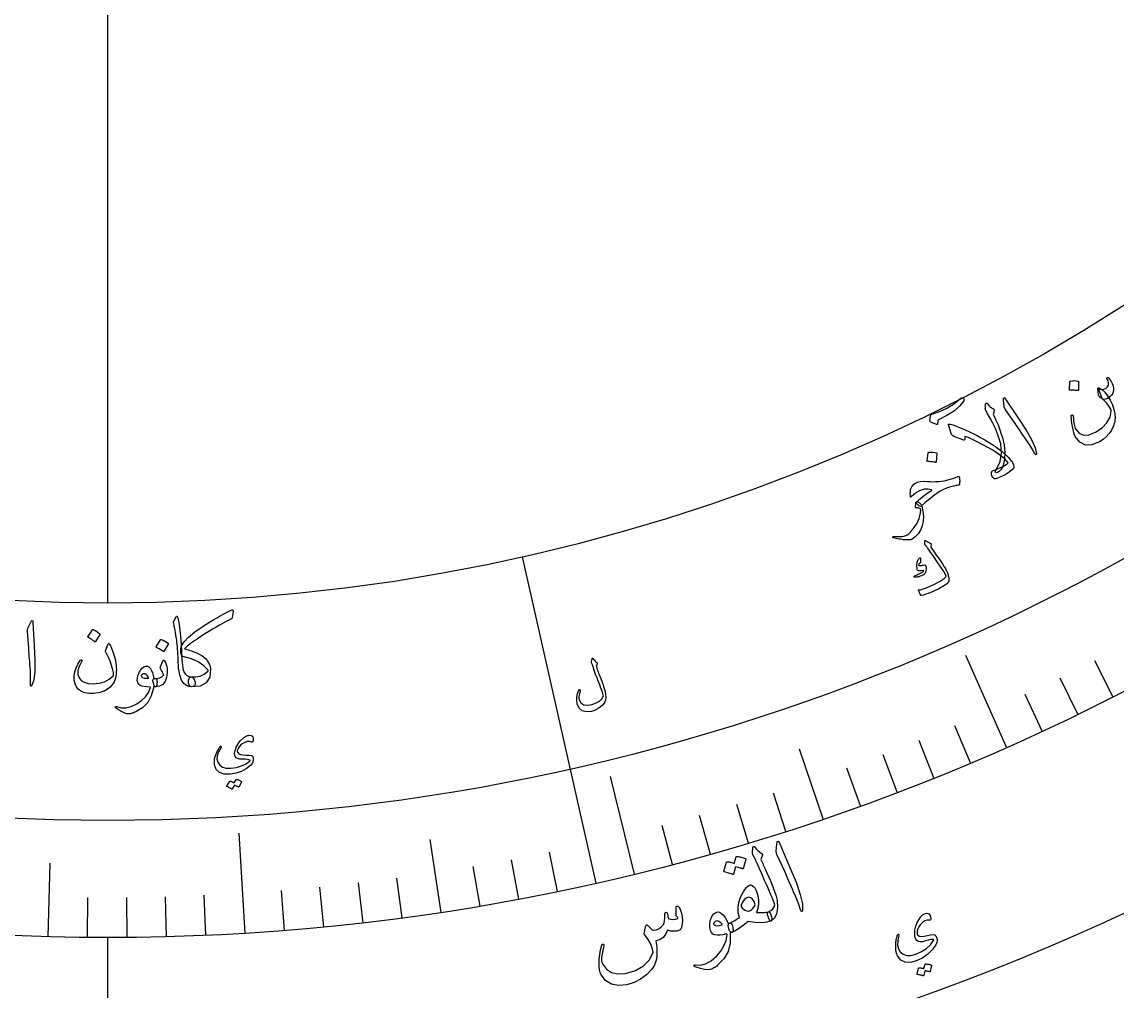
# Model space of a CAD drawing. Header units: millimetres. Extents: x -92 to 93, y -93 to 102.
# Drawn here: x -2.85 to 33.48, y -75.31 to -43.16 of the extents above; entities that cross this region are included whole.
import ezdxf

# ---------------------------------------------------------------- set-up
doc = ezdxf.new("R2010")
doc.units = ezdxf.units.MM
for name, color, linetype in [('CUT_OUTER', 1, 'Continuous'), ('ENGRAVE', 7, 'Continuous'), ('ENGRAVE_FINE', 8, 'Continuous'), ('TEXT', 5, 'Continuous')]:
    doc.layers.add(name, color=color, linetype=linetype)

msp = doc.modelspace()

# ---------------------------------------------------------------- linework, layer by layer
at = {"layer": 'CUT_OUTER'}
msp.add_arc((0.0002, -0.0002), 92.4998, 173.917974, 358.242301, dxfattribs=at)
at = {"layer": 'ENGRAVE'}
for points in [[(0, -62.4375), (0, 62.4375)], [(16.1957, -71.7319), (13.7511, -60.9044)], [(29.8116, -67.2238), (28.4616, -64.1797)], [(23.7362, -69.6014), (22.948, -67.2901)], [(17.4681, -71.4327), (16.6771, -68.198)], [(4.5571, -73.3962), (4.3508, -70.0726)], [(11.0577, -72.7014), (10.6905, -70.2871)], [(-1.9807, -73.5108), (-1.9149, -71.0697)], [(0, -83.7125), (0, -73.5375)]]:
    msp.add_lwpolyline(points, dxfattribs=at)
for radius in [90.65, 90.65, 88.2219, 83.7125, 83.7125, 80.1513, 73.5375, 73.5375, 69.6525, 62.4375, 62.4375]:
    msp.add_circle((0, 0), radius, dxfattribs=at)
at = {"layer": 'ENGRAVE_FINE'}
for points in [[(33.3439, -65.5435), (32.7399, -64.3563)], [(32.1767, -66.1243), (31.5939, -64.9266)], [(30.9992, -66.6844), (30.4377, -65.4766)], [(28.6143, -67.7421), (28.096, -66.515)], [(27.4077, -68.2391), (26.9113, -67.0031)], [(26.1923, -68.7148), (25.7178, -67.4702)], [(24.9683, -69.169), (24.516, -67.9161)], [(22.4964, -70.012), (22.0889, -68.7438)], [(21.2493, -70.4005), (20.8644, -69.1253)], [(19.9953, -70.7669), (19.6331, -69.4851)], [(18.7347, -71.111), (18.3954, -69.8229)], [(14.9181, -72.0084), (14.6479, -70.7041)], [(12.3487, -72.4933), (12.125, -71.1802)], [(13.6356, -72.2623), (13.3886, -70.9534)], [(9.7631, -72.8865), (9.5863, -71.5663)], [(7.1648, -73.1876), (7.035, -71.862)], [(8.4653, -73.0486), (8.312, -71.7255)], [(-0.6727, -73.5344), (-0.6605, -72.2025)], [(0.6355, -73.5348), (0.624, -72.2028)], [(1.9435, -73.5118), (1.9083, -72.1803)], [(3.2508, -73.4656), (3.192, -72.1349)], [(5.8619, -73.3035), (5.7558, -71.9757)]]:
    msp.add_lwpolyline(points, dxfattribs=at)
at = {"layer": 'TEXT'}
for points in [[(31.9187, -55.0885), (31.9201, -55.0831), (31.9236, -55.0784), (31.9292, -55.0742), (31.9369, -55.0707), (32.0012, -55.0619), (32.0652, -55.0595), (32.129, -55.0636), (32.1926, -55.0741), (32.2, -55.077), (32.2049, -55.0814), (32.2076, -55.0871), (32.2079, -55.0941), (32.2021, -55.3732), (32.2002, -55.3808), (32.1949, -55.3855), (32.186, -55.3873), (32.1737, -55.3861), (32.163, -55.385), (32.1464, -55.3838), (32.1238, -55.3824), (32.0953, -55.3808), (32.0606, -55.3792), (32.0192, -55.3778), (31.9713, -55.3766), (31.9168, -55.3755), (31.9091, -55.3745), (31.904, -55.372), (31.9017, -55.3679), (31.902, -55.3623)], [(33.1593, -54.9591), (33.1735, -54.9532), (33.1868, -54.9535), (33.1992, -54.9597), (33.2107, -54.972), (33.2727, -55.0622), (33.3191, -55.1499), (33.3499, -55.2352), (33.3649, -55.318), (33.3626, -55.3967), (33.341, -55.4696), (33.3002, -55.5365), (33.2403, -55.5975), (33.1939, -55.6332), (33.146, -55.6601), (33.0966, -55.6784), (33.0457, -55.6879), (33.0244, -55.6851), (33.0052, -55.6719), (32.9881, -55.6483), (32.973, -55.6145), (32.8918, -55.3858), (32.8858, -55.3684), (32.8832, -55.3544), (32.884, -55.3439), (32.8882, -55.3369), (32.8953, -55.3331), (32.9047, -55.3326), (32.9164, -55.3351), (32.9305, -55.3409), (32.9644, -55.3517), (33.0008, -55.3537), (33.0397, -55.3469), (33.0811, -55.3313), (33.1202, -55.3084), (33.1521, -55.2797), (33.1769, -55.2451), (33.1946, -55.2048), (33.203, -55.1586), (33.199, -55.1108), (33.1825, -55.0612), (33.1537, -55.01), (33.1462, -54.9937), (33.1446, -54.9798), (33.149, -54.9683), (33.1593, -54.9591)], [(33.2566, -55.7045), (33.3275, -55.8602), (33.3775, -56.0118), (33.4066, -56.1595), (33.4146, -56.3033), (33.4112, -56.3537), (33.4041, -56.4047), (33.3934, -56.4562), (33.379, -56.5082), (33.3608, -56.5609), (33.3386, -56.6143), (33.3124, -56.6685), (33.2822, -56.7234), (33.2099, -56.829), (33.122, -56.9249), (33.0186, -57.011), (32.8997, -57.0872), (32.6484, -57.1907), (32.4305, -57.1966), (32.2465, -57.1054), (32.0966, -56.9175), (32.0698, -56.8595), (32.0448, -56.7839), (32.0216, -56.6906), (32.0001, -56.5798), (31.9918, -56.5299), (31.9846, -56.4819), (31.9783, -56.4358), (31.9731, -56.3916), (31.9689, -56.3491), (31.9655, -56.3082), (31.9629, -56.2687), (31.9612, -56.2308), (31.9619, -56.221), (31.9652, -56.2124), (31.9709, -56.2051), (31.9792, -56.199), (31.9861, -56.1962), (31.9934, -56.1954), (32.0009, -56.1968), (32.0087, -56.2002), (32.0153, -56.2046), (32.0206, -56.2115), (32.0246, -56.2209), (32.0273, -56.2329), (32.0347, -56.3117), (32.0425, -56.3833), (32.0506, -56.4477), (32.0591, -56.5049), (32.0684, -56.5549), (32.0791, -56.5976), (32.091, -56.6331), (32.1042, -56.6612), (32.2197, -56.8044), (32.3679, -56.8709), (32.5488, -56.8603), (32.7622, -56.7722), (32.9843, -56.6247), (33.1463, -56.4589), (33.2482, -56.2755), (33.29, -56.0748), (33.2902, -56.0663), (33.2891, -56.0563), (33.2866, -56.0447), (33.2828, -56.0317), (33.2218, -55.914), (33.1391, -55.8037), (33.0348, -55.7007), (32.9091, -55.605), (32.8947, -55.5948), (32.8836, -55.5818), (32.8758, -55.566), (32.8713, -55.5472), (32.8497, -55.327), (32.8489, -55.3101), (32.8525, -55.2998), (32.8605, -55.296), (32.8727, -55.2987), (32.9774, -55.3567), (33.0763, -55.4437), (33.1694, -55.5596), (33.2566, -55.7045)], [(28.3032, -55.6455), (28.3243, -55.6319), (28.3447, -55.627), (28.3644, -55.6308), (28.3835, -55.6432), (28.3983, -55.661), (28.4051, -55.6806), (28.404, -55.7021), (28.3948, -55.7254), (28.2691, -55.8953), (28.084, -56.0606), (27.8393, -56.2208), (27.5351, -56.375), (27.5351, -56.4063), (27.5338, -56.4348), (27.5311, -56.4605), (27.5271, -56.4834), (27.5219, -56.4999), (27.5148, -56.5104), (27.5055, -56.5149), (27.4942, -56.5134), (27.2999, -56.4405), (27.2793, -56.4209), (27.272, -56.3774), (27.278, -56.3101), (27.2971, -56.219), (27.3059, -56.2017), (27.3202, -56.1869), (27.34, -56.1747), (27.3651, -56.165), (27.6205, -56.0746), (27.8622, -55.9577), (28.0899, -55.8146), (28.3032, -55.6455)], [(29.6887, -57.9036), (29.6635, -57.9629), (29.6292, -58.0141), (29.5858, -58.0571), (29.5334, -58.0919), (29.5004, -58.1065), (29.4749, -58.1128), (29.4568, -58.1111), (29.446, -58.1012), (29.4422, -58.0833), (29.4466, -58.0605), (29.459, -58.0326), (29.4795, -57.9998), (29.6047, -57.7449), (29.653, -57.463), (29.6247, -57.1547), (29.5202, -56.82), (29.4443, -56.6425), (29.3614, -56.4691), (29.2714, -56.2998), (29.1745, -56.1346), (29.1464, -56.0868), (29.1266, -56.0474), (29.115, -56.0165), (29.1118, -55.9942), (29.1129, -55.9618), (29.1137, -55.9331), (29.1142, -55.9081), (29.1145, -55.8868), (29.1147, -55.869), (29.115, -55.8547), (29.1154, -55.8439), (29.1159, -55.8366), (29.1189, -55.826), (29.1232, -55.8178), (29.1288, -55.812), (29.1357, -55.8086), (29.1459, -55.8075), (29.1545, -55.8085), (29.1617, -55.8116), (29.1675, -55.8168), (29.2261, -55.8795), (29.2774, -55.9281), (29.3213, -55.9624), (29.3577, -55.9824), (29.3846, -55.9961), (29.4013, -56.0144), (29.4078, -56.037), (29.4041, -56.0642), (29.3701, -56.1846), (29.4128, -56.2631), (29.4541, -56.3461), (29.4941, -56.4336), (29.5326, -56.5256), (29.5701, -56.6221), (29.6067, -56.7233), (29.6423, -56.8292), (29.677, -56.9397), (29.7377, -57.198), (29.76, -57.4448), (29.7437, -57.68), (29.6887, -57.9036)], [(29.7137, -55.7126), (29.7122, -55.6477), (29.7233, -55.6187), (29.7471, -55.6255), (29.7836, -55.6682), (30.2085, -56.3113), (30.4688, -56.7063), (30.6554, -57.0333), (30.7678, -57.2926), (30.8055, -57.4843), (30.8035, -57.5028), (30.7992, -57.5144), (30.7926, -57.5193), (30.7837, -57.5173), (30.7745, -57.5118), (30.7654, -57.5032), (30.7564, -57.4913), (30.7475, -57.4763), (30.6834, -57.3567), (30.61, -57.2327), (30.5272, -57.1045), (30.435, -56.9719), (30.4116, -56.9369), (30.3475, -56.8428), (30.2426, -56.6897), (30.0971, -56.4775), (29.7707, -56.0088), (29.7552, -55.9829), (29.7435, -55.9576), (29.7356, -55.933), (29.7315, -55.909)], [(29.3487, -58.0556), (29.4496, -58.0151), (29.5401, -57.9765), (29.62, -57.9397), (29.6894, -57.905), (29.7486, -57.8723), (29.7979, -57.8417), (29.8372, -57.8134), (29.8665, -57.7874), (29.7539, -57.6556), (29.5839, -57.5154), (29.3569, -57.3664), (29.0735, -57.208), (28.9656, -57.1516), (28.8658, -57.1004), (28.7741, -57.0545), (28.6904, -57.0139), (28.6148, -56.9788), (28.5473, -56.9494), (28.4881, -56.9258), (28.4369, -56.9079), (28.4319, -57.0014), (28.4186, -57.019), (28.4022, -57.0285), (28.3827, -57.0299), (28.36, -57.0232), (28.0666, -56.9098), (28.0368, -56.8937), (28.0124, -56.8728), (27.9933, -56.847), (27.9795, -56.8165), (27.8975, -56.5531), (27.8926, -56.5341), (27.8918, -56.5192), (27.8952, -56.5083), (27.9027, -56.5016), (27.9524, -56.4995), (28.0453, -56.5245), (28.1817, -56.5763), (28.3618, -56.6547), (28.4623, -56.7001), (28.5602, -56.7457), (28.6555, -56.7914), (28.7483, -56.8372), (28.8386, -56.8832), (28.9262, -56.9293), (29.0113, -56.9755), (29.0938, -57.0219), (29.4141, -57.2198), (29.6747, -57.4113), (29.875, -57.5971), (30.0143, -57.7779), (30.0485, -57.8485), (30.0621, -57.9093), (30.0548, -57.96), (30.0267, -58.0008), (29.9062, -58.0961), (29.7716, -58.1797), (29.6229, -58.2516), (29.4604, -58.3116), (29.4451, -58.3165), (29.4317, -58.3181), (29.4204, -58.3166), (29.4109, -58.312), (29.3636, -58.2633), (29.333, -58.2118), (29.3191, -58.1576), (29.322, -58.1007), (29.3263, -58.082), (29.3322, -58.0683), (29.3396, -58.0595), (29.3487, -58.0556)], [(27.2207, -57.451), (27.2225, -57.4458), (27.2264, -57.4414), (27.2323, -57.4377), (27.2403, -57.4348), (27.305, -57.4314), (27.3689, -57.4344), (27.4321, -57.4437), (27.4945, -57.4594), (27.5016, -57.463), (27.5062, -57.4677), (27.5084, -57.4736), (27.5081, -57.4807), (27.4794, -57.7582), (27.477, -57.7657), (27.4713, -57.7699), (27.4623, -57.7709), (27.4501, -57.7687), (27.4395, -57.7668), (27.4231, -57.7642), (27.4007, -57.7609), (27.3725, -57.757), (27.3381, -57.7525), (27.297, -57.7476), (27.2494, -57.7424), (27.1953, -57.7368), (27.1877, -57.7352), (27.1829, -57.7322), (27.1809, -57.728), (27.1817, -57.7224)], [(28.2473, -58.2549), (28.2526, -58.2852), (28.2566, -58.3156), (28.2595, -58.3462), (28.2611, -58.377), (28.2612, -58.4078), (28.2595, -58.4387), (28.256, -58.4695), (28.2508, -58.5003), (28.2478, -58.5102), (28.2417, -58.5177), (28.2328, -58.5227), (28.2209, -58.5252), (28.1945, -58.529), (28.1648, -58.5339), (28.1317, -58.54), (28.0953, -58.5473), (28.0557, -58.5561), (28.013, -58.5668), (27.9674, -58.5793), (27.9187, -58.5936), (27.8249, -58.626), (27.7247, -58.6717), (27.6179, -58.7307), (27.5045, -58.803), (27.384, -58.8883), (27.2562, -58.9866), (27.121, -59.0979), (26.9781, -59.222), (26.9636, -59.2301), (26.9423, -59.2271), (26.9142, -59.2129), (26.8794, -59.1877), (26.8477, -59.1606), (26.8247, -59.1394), (26.8104, -59.1242), (26.8049, -59.1149), (26.8052, -59.107), (26.8069, -59.1002), (26.8099, -59.0945), (26.8143, -59.0899), (26.8902, -59.0274), (26.9624, -58.9687), (27.0309, -58.9139), (27.0958, -58.8631), (27.1572, -58.8166), (27.2154, -58.7747), (27.2702, -58.7375), (27.3218, -58.705), (27.3317, -58.6974), (27.3342, -58.6906), (27.3292, -58.6847), (27.3169, -58.6796), (27.2666, -58.6705), (27.2187, -58.6644), (27.1733, -58.6612), (27.1303, -58.6609), (27.0896, -58.6636), (27.051, -58.6694), (27.0146, -58.6784), (26.9802, -58.6904), (26.9105, -58.7243), (26.832, -58.7729), (26.7447, -58.8362), (26.6484, -58.914), (26.6453, -58.918), (26.6419, -58.9204), (26.6382, -58.9212), (26.6342, -58.9204), (26.6305, -58.9185), (26.6277, -58.9156), (26.6258, -58.912), (26.6249, -58.9075), (26.6218, -58.8143), (26.6244, -58.7357), (26.6327, -58.6718), (26.6467, -58.6224), (26.6692, -58.5816), (26.7019, -58.5404), (26.7446, -58.499), (26.7975, -58.4571), (26.8648, -58.4221), (26.951, -58.4012), (27.0561, -58.3942), (27.1804, -58.401), (27.2725, -58.4084), (27.3678, -58.4112), (27.4662, -58.4093), (27.5678, -58.4028), (27.7501, -58.3787), (27.9168, -58.3437), (28.0676, -58.298), (28.2026, -58.2417), (28.2202, -58.2354), (28.2335, -58.2354), (28.2425, -58.2419), (28.2473, -58.2549)], [(26.8065, -59.1107), (26.8112, -59.0954), (26.8211, -59.086), (26.8363, -59.0823), (26.8567, -59.0844), (26.8825, -59.0914), (26.907, -59.102), (26.9301, -59.1162), (26.9519, -59.1341), (26.9708, -59.1536), (26.9866, -59.1759), (26.9993, -59.2009), (27.0089, -59.2286), (27.0432, -59.3982), (27.0551, -59.563), (27.0444, -59.7229), (27.011, -59.8778), (26.9562, -60.0204), (26.8812, -60.1431), (26.786, -60.2457), (26.6708, -60.3283), (26.6372, -60.3399), (26.5868, -60.3457), (26.5193, -60.3456), (26.435, -60.3397), (26.3894, -60.335), (26.3434, -60.3293), (26.2969, -60.3224), (26.2499, -60.3145), (26.2027, -60.3058), (26.1554, -60.2966), (26.1079, -60.2871), (26.0602, -60.2772), (26.0506, -60.2739), (26.0441, -60.268), (26.0408, -60.2594), (26.0407, -60.2481), (26.0436, -60.2373), (26.0493, -60.2299), (26.0578, -60.226), (26.0691, -60.2256), (26.1335, -60.2299), (26.1937, -60.2322), (26.2499, -60.2323), (26.3019, -60.2303), (26.3501, -60.2261), (26.3949, -60.2195), (26.4364, -60.2105), (26.4743, -60.1992), (26.5188, -60.1751), (26.5692, -60.136), (26.6255, -60.0817), (26.6877, -60.0124), (26.7199, -59.9737), (26.75, -59.9353), (26.778, -59.8971), (26.8039, -59.8593), (26.8277, -59.8215), (26.8492, -59.7836), (26.8685, -59.7456), (26.8855, -59.7076), (26.9157, -59.6274), (26.9396, -59.5405), (26.9574, -59.4469), (26.9689, -59.3466), (26.9608, -59.3196), (26.9324, -59.2987), (26.8839, -59.2839), (26.8153, -59.2752), (26.8062, -59.2738), (26.8, -59.2701), (26.7967, -59.2643), (26.7964, -59.2563)], [(27.138, -60.3683), (27.1577, -60.384), (27.1774, -60.3984), (27.1971, -60.4115), (27.2168, -60.4233), (27.2366, -60.4338), (27.2566, -60.4429), (27.2768, -60.4506), (27.2973, -60.4569), (27.3062, -60.4616), (27.3119, -60.4692), (27.3143, -60.4797), (27.3136, -60.4931), (27.3056, -60.5654), (27.3051, -60.5731), (27.3052, -60.5794), (27.3057, -60.5843), (27.3067, -60.5878), (27.4072, -60.7283), (27.4972, -60.8556), (27.5765, -60.9699), (27.6452, -61.071), (27.703, -61.1589), (27.7497, -61.2337), (27.7853, -61.2953), (27.8099, -61.3437), (27.8521, -61.437), (27.8639, -61.4673), (27.8742, -61.4983), (27.8832, -61.5302), (27.8908, -61.5628), (27.8969, -61.5962), (27.9013, -61.6305), (27.9042, -61.6657), (27.9054, -61.7017), (27.8681, -61.7729), (27.7548, -61.8606), (27.5652, -61.9647), (27.2991, -62.0842), (27.2144, -62.118), (27.1351, -62.1469), (27.0611, -62.1712), (26.9926, -62.1907), (26.9856, -62.1908), (26.9798, -62.1889), (26.9752, -62.1851), (26.9717, -62.1793), (26.9572, -62.1507), (26.9442, -62.1246), (26.9328, -62.101), (26.9228, -62.0799), (26.9142, -62.0609), (26.907, -62.044), (26.901, -62.0291), (26.8963, -62.0162), (26.8941, -62.0088), (26.8949, -62.0037), (26.8988, -62.0011), (26.9056, -62.0008), (26.9564, -61.9948), (27.0186, -61.9796), (27.0921, -61.955), (27.177, -61.9211), (27.4267, -61.8108), (27.6164, -61.7121), (27.7464, -61.6255), (27.8168, -61.5515), (27.7905, -61.4937), (27.7311, -61.3937), (27.6388, -61.2516), (27.5137, -61.0673), (27.387, -60.8834), (27.2908, -60.7445), (27.2248, -60.6506), (27.1889, -60.6019), (27.1787, -60.5887), (27.1691, -60.5764), (27.1601, -60.565), (27.1518, -60.5544), (27.1443, -60.5448), (27.1375, -60.5362), (27.1315, -60.5288), (27.1262, -60.5224), (27.1159, -60.508), (27.1086, -60.4931), (27.1045, -60.4776), (27.1035, -60.4616), (27.1066, -60.3733), (27.1073, -60.3671), (27.109, -60.3624), (27.1117, -60.3594), (27.1154, -60.3579), (27.1209, -60.3584), (27.1266, -60.3603), (27.1323, -60.3636), (27.138, -60.3683)], [(26.9373, -60.9334), (26.9411, -60.9323), (26.9448, -60.9324), (26.9484, -60.9336), (26.952, -60.9361), (26.9541, -60.9387), (26.9557, -60.9418), (26.957, -60.9454), (26.958, -60.9494), (26.963, -61.0682), (26.9627, -61.0806), (26.9611, -61.0908), (26.9582, -61.0986), (26.954, -61.1042), (26.9332, -61.1214), (26.9169, -61.1393), (26.9051, -61.1578), (26.8978, -61.1768), (26.8983, -61.1849), (26.9051, -61.1907), (26.9183, -61.1944), (26.9378, -61.1957), (26.9501, -61.1948), (26.9625, -61.1934), (26.9753, -61.1917), (26.9883, -61.1895), (27.0016, -61.1869), (27.0154, -61.1838), (27.0298, -61.1802), (27.0446, -61.176), (27.1016, -61.1749), (27.1354, -61.2095), (27.1458, -61.2799), (27.1328, -61.3859), (27.1232, -61.42), (27.1116, -61.4484), (27.098, -61.4711), (27.0824, -61.4881), (27.0632, -61.5018), (27.0347, -61.5165), (26.9969, -61.5321), (26.9499, -61.5486), (26.9256, -61.5565), (26.9023, -61.5631), (26.8798, -61.5685), (26.8582, -61.5727), (26.8377, -61.576), (26.8183, -61.5787), (26.8001, -61.5809), (26.7831, -61.5826), (26.7717, -61.5815), (26.7626, -61.5784), (26.7558, -61.5736), (26.7513, -61.5668), (26.7492, -61.5588), (26.7505, -61.5518), (26.755, -61.546), (26.7629, -61.5413), (26.7887, -61.528), (26.8181, -61.5133), (26.8512, -61.4972), (26.888, -61.4799), (26.9566, -61.4474), (27.009, -61.4194), (27.0452, -61.3959), (27.0653, -61.377), (27.0674, -61.3733), (27.0677, -61.3696), (27.0663, -61.3658), (27.0632, -61.3619), (27.0603, -61.3599), (27.0561, -61.3588), (27.0506, -61.3585), (27.0437, -61.3591), (26.9827, -61.3699), (26.9567, -61.3734), (26.9332, -61.3734), (26.9122, -61.3701), (26.8937, -61.3634), (26.8763, -61.3537), (26.8631, -61.3414), (26.8543, -61.3268), (26.8498, -61.3097), (26.837, -61.1864), (26.8474, -61.0826), (26.8808, -60.9983), (26.9373, -60.9334)], [(2.5381, -63.9523), (2.7722, -64.0193), (2.9669, -64.0962), (3.1222, -64.1835), (3.2378, -64.2815), (3.3093, -64.37), (3.3618, -64.4587), (3.3952, -64.5475), (3.4095, -64.6366), (3.3816, -64.9018), (3.2649, -65.0871), (3.0594, -65.1922), (2.7655, -65.2161), (2.7443, -65.2115), (2.7252, -65.199), (2.7081, -65.1785), (2.6931, -65.1501), (2.679, -65.1094), (2.6716, -65.0703), (2.6711, -65.0329), (2.6773, -64.9971), (2.6932, -64.9463), (2.7108, -64.9111), (2.7303, -64.8915), (2.7515, -64.8874), (2.9141, -64.8899), (3.0629, -64.8586), (3.1977, -64.7935), (3.3183, -64.6946), (3.3256, -64.6866), (3.3293, -64.6792), (3.3295, -64.6723), (3.3263, -64.666), (3.1865, -64.5162), (3.0009, -64.3902), (2.7694, -64.2877), (2.4921, -64.2081), (2.4629, -64.1934), (2.4413, -64.1623), (2.4272, -64.1148), (2.4207, -64.051), (2.4205, -63.9943), (2.4244, -63.9434), (2.4324, -63.8983), (2.4445, -63.8588), (2.5264, -63.7227), (2.6733, -63.569), (2.8844, -63.397), (3.1591, -63.2063), (3.2816, -63.128), (3.4022, -63.0529), (3.5211, -62.981), (3.6381, -62.9122), (3.7534, -62.8467), (3.867, -62.7844), (3.9788, -62.7253), (4.0889, -62.6695), (4.1244, -62.6585), (4.148, -62.6625), (4.1595, -62.6813), (4.1591, -62.7151), (4.1264, -62.9151), (4.1212, -62.9356), (4.112, -62.9529), (4.0988, -62.9669), (4.0815, -62.9776), (3.9963, -63.0174), (3.9045, -63.063), (3.806, -63.1147), (3.7008, -63.1722), (3.589, -63.2358), (3.4709, -63.3057), (3.3462, -63.3817), (3.2151, -63.4639), (2.9697, -63.6221), (2.7747, -63.7559), (2.6307, -63.8659), (2.5381, -63.9523)], [(-2.5675, -63.0889), (-2.536, -63.0321), (-2.5117, -63.0127), (-2.4946, -63.0307), (-2.4847, -63.0859), (-2.4438, -63.8557), (-2.4191, -64.3281), (-2.4237, -64.7045), (-2.458, -64.985), (-2.5225, -65.1695), (-2.5336, -65.1844), (-2.5432, -65.1922), (-2.5513, -65.1931), (-2.558, -65.1869), (-2.5632, -65.1775), (-2.5667, -65.1654), (-2.5684, -65.1507), (-2.5685, -65.1332), (-2.5632, -64.9976), (-2.5638, -64.8536), (-2.5703, -64.701), (-2.5827, -64.54), (-2.5852, -64.498), (-2.5929, -64.3844), (-2.6059, -64.1993), (-2.624, -63.9426), (-2.6683, -63.3732), (-2.6686, -63.343), (-2.6659, -63.3153), (-2.6602, -63.29), (-2.6516, -63.2673)], [(2.7547, -64.8873), (2.8048, -64.9044), (2.8445, -64.9414), (2.8736, -64.9986), (2.8922, -65.0758), (2.8941, -65.1405), (2.8742, -65.1855), (2.8323, -65.2107), (2.7686, -65.216), (2.6972, -65.2056), (2.632, -65.184), (2.5732, -65.1511), (2.5207, -65.1069), (2.4424, -64.9937), (2.3846, -64.8228), (2.3474, -64.5943), (2.3306, -64.3082), (2.3284, -64.2214), (2.3252, -64.1364), (2.3208, -64.0532), (2.3153, -63.9718), (2.3088, -63.8924), (2.3011, -63.8151), (2.2924, -63.7401), (2.2827, -63.6673), (2.2689, -63.5749), (2.256, -63.4911), (2.244, -63.4159), (2.2329, -63.3493), (2.2227, -63.2916), (2.2134, -63.2434), (2.205, -63.2045), (2.1976, -63.1749), (2.185, -63.1256), (2.1784, -63.0863), (2.178, -63.0569), (2.1836, -63.0375), (2.267, -62.8903), (2.2792, -62.875), (2.29, -62.8707), (2.2992, -62.8774), (2.3069, -62.8952), (2.3515, -63.0834), (2.3883, -63.335), (2.4174, -63.65), (2.4385, -64.0283), (2.4463, -64.1682), (2.4553, -64.2938), (2.4655, -64.405), (2.4769, -64.5019), (2.4896, -64.5842), (2.5035, -64.6517), (2.5186, -64.7046), (2.5349, -64.7426), (2.5728, -64.7978), (2.6221, -64.8403), (2.6827, -64.8701), (2.7547, -64.8873)], [(-0.5107, -63.327), (-0.5068, -63.3231), (-0.5014, -63.3208), (-0.4945, -63.3201), (-0.4861, -63.3209), (-0.4266, -63.3461), (-0.3705, -63.3766), (-0.3179, -63.4125), (-0.2688, -63.4538), (-0.264, -63.4601), (-0.2619, -63.4664), (-0.2625, -63.4727), (-0.2658, -63.4789), (-0.4119, -63.7162), (-0.4173, -63.7219), (-0.4243, -63.7232), (-0.4328, -63.7202), (-0.4428, -63.7129), (-0.4514, -63.7066), (-0.465, -63.6971), (-0.4836, -63.6844), (-0.5072, -63.6686), (-0.5362, -63.6495), (-0.5709, -63.6273), (-0.6113, -63.6019), (-0.6574, -63.5732), (-0.6635, -63.5684), (-0.6666, -63.5637), (-0.6665, -63.559), (-0.6634, -63.5543)], [(0.0575, -63.799), (0.0834, -63.8519), (0.1087, -63.907), (0.1332, -63.9646), (0.157, -64.0244), (0.1796, -64.087), (0.2008, -64.1528), (0.2205, -64.2216), (0.2386, -64.2936), (0.2543, -64.3653), (0.2665, -64.4365), (0.2752, -64.507), (0.2803, -64.577), (0.282, -64.6466), (0.2802, -64.716), (0.2748, -64.7853), (0.2658, -64.8543), (0.2508, -64.9269), (0.2302, -64.9939), (0.204, -65.0555), (0.1722, -65.1116), (0.0637, -65.2392), (-0.0797, -65.3365), (-0.2578, -65.4032), (-0.4706, -65.4391), (-0.6244, -65.4415), (-0.759, -65.4199), (-0.8741, -65.3744), (-0.9697, -65.3051), (-1.0409, -65.2167), (-1.0891, -65.1137), (-1.1145, -64.9961), (-1.1172, -64.8641), (-1.0969, -64.7246), (-1.0569, -64.5909), (-0.9972, -64.463), (-0.9179, -64.3408), (-0.9055, -64.3269), (-0.8935, -64.3192), (-0.882, -64.3178), (-0.8709, -64.3226), (-0.8607, -64.3326), (-0.858, -64.3463), (-0.8627, -64.3639), (-0.8749, -64.3852), (-0.9544, -64.5394), (-0.9949, -64.6788), (-0.996, -64.8036), (-0.9576, -64.9136), (-0.8854, -65.0024), (-0.7825, -65.0664), (-0.6486, -65.1054), (-0.4841, -65.1194), (-0.285, -65.1012), (-0.1077, -65.0498), (0.0477, -64.9655), (0.181, -64.8484), (0.1837, -64.8442), (0.1857, -64.8382), (0.1868, -64.8301), (0.1872, -64.8201), (0.1824, -64.7416), (0.1655, -64.6502), (0.1365, -64.5459), (0.0955, -64.4287), (0.0724, -64.3697), (0.0501, -64.3148), (0.0287, -64.264), (0.0081, -64.2173), (-0.012, -64.1749), (-0.0316, -64.137), (-0.0508, -64.1036), (-0.0696, -64.0747), (-0.0785, -64.0596), (-0.0835, -64.0457), (-0.0847, -64.033), (-0.0819, -64.0214), (0.0111, -63.7896), (0.0198, -63.7761), (0.0304, -63.7732), (0.043, -63.7808), (0.0575, -63.799)], [(1.7481, -63.656), (1.7519, -63.652), (1.7572, -63.6495), (1.7641, -63.6485), (1.7726, -63.649), (1.8333, -63.672), (1.8907, -63.7005), (1.9448, -63.7345), (1.9957, -63.7741), (2.0007, -63.7802), (2.003, -63.7864), (2.0027, -63.7927), (1.9996, -63.799), (1.8612, -64.0414), (1.8559, -64.0473), (1.849, -64.0489), (1.8404, -64.0462), (1.8301, -64.0392), (1.8212, -64.0332), (1.8071, -64.0242), (1.788, -64.0122), (1.7637, -63.9972), (1.7339, -63.9792), (1.6983, -63.9582), (1.6567, -63.9342), (1.6094, -63.9072), (1.6031, -63.9027), (1.5998, -63.8981), (1.5997, -63.8934), (1.6027, -63.8886)], [(16.0629, -64.2907), (16.0648, -64.2837), (16.0682, -64.2781), (16.073, -64.2741), (16.0792, -64.2716), (16.086, -64.2711), (16.0923, -64.2732), (16.0982, -64.2777), (16.1037, -64.2848), (16.1339, -64.3267), (16.1638, -64.3618), (16.1933, -64.3903), (16.2226, -64.4122), (16.2317, -64.4204), (16.2364, -64.4313), (16.2368, -64.445), (16.2328, -64.4613), (16.2297, -64.4695), (16.2268, -64.4774), (16.224, -64.4849), (16.2215, -64.4922), (16.2191, -64.499), (16.2168, -64.5052), (16.2146, -64.5108), (16.2126, -64.5159), (16.2093, -64.5251), (16.2079, -64.5354), (16.2084, -64.5469), (16.2108, -64.5595), (16.2219, -64.5939), (16.2346, -64.6313), (16.2489, -64.6716), (16.2647, -64.715), (16.282, -64.7613), (16.3005, -64.8107), (16.3204, -64.8631), (16.3415, -64.9186), (16.3635, -64.9737), (16.3837, -65.0256), (16.4022, -65.0743), (16.419, -65.1198), (16.4342, -65.1622), (16.448, -65.2016), (16.4603, -65.238), (16.4712, -65.2714), (16.4993, -65.3714), (16.5151, -65.4688), (16.5186, -65.5636), (16.5098, -65.6559), (16.493, -65.713), (16.4591, -65.7704), (16.4081, -65.8279), (16.34, -65.8856), (16.2636, -65.9382), (16.19, -65.9802), (16.1191, -66.0114), (16.0509, -66.0319), (15.8724, -66.05), (15.7331, -66.0149), (15.6334, -65.9267), (15.573, -65.7856), (15.556, -65.6739), (15.5592, -65.5598), (15.5827, -65.4432), (15.6263, -65.3242), (15.63, -65.317), (15.6346, -65.3121), (15.64, -65.3093), (15.6461, -65.3088), (15.653, -65.3097), (15.6586, -65.3117), (15.6628, -65.3148), (15.6657, -65.3191), (15.6686, -65.3258), (15.67, -65.3326), (15.6698, -65.3395), (15.668, -65.3465), (15.6433, -65.4484), (15.6296, -65.5334), (15.6272, -65.6014), (15.6361, -65.6526), (15.6959, -65.7531), (15.7875, -65.8113), (15.9109, -65.8271), (16.0659, -65.8003), (16.1997, -65.7518), (16.3078, -65.6886), (16.3904, -65.6109), (16.4473, -65.5187), (16.4368, -65.4837), (16.4237, -65.443), (16.408, -65.3967), (16.3896, -65.3447), (16.3685, -65.287), (16.3444, -65.2234), (16.3174, -65.1539), (16.2875, -65.0785), (16.2576, -65.0006), (16.2285, -64.9238), (16.2002, -64.8481), (16.1728, -64.7735), (16.1464, -64.7001), (16.121, -64.6277), (16.0967, -64.5564), (16.0735, -64.4861), (16.0483, -64.4192), (16.0467, -64.4113), (16.046, -64.4037), (16.0462, -64.3963), (16.0472, -64.3894)], [(1.5105, -65.2572), (1.442, -65.5167), (1.3216, -65.7353), (1.1488, -65.9127), (0.9237, -66.0484), (0.8921, -66.0622), (0.8608, -66.0747), (0.8299, -66.0858), (0.7994, -66.0954), (0.7695, -66.1035), (0.7403, -66.1098), (0.7119, -66.1144), (0.6843, -66.1171), (0.6154, -66.1082), (0.5238, -66.0739), (0.4097, -66.0142), (0.2734, -65.929), (0.2588, -65.9167), (0.2502, -65.9048), (0.2475, -65.8932), (0.2509, -65.8821), (0.2584, -65.8734), (0.2684, -65.8694), (0.2808, -65.8702), (0.2956, -65.8756), (0.4369, -65.9197), (0.5952, -65.9182), (0.7702, -65.8712), (0.9614, -65.7784), (1.1165, -65.6712), (1.2439, -65.5457), (1.3434, -65.4021), (1.4152, -65.2406), (1.4145, -65.2349), (1.4126, -65.2304), (1.4096, -65.2272), (1.4054, -65.2251), (1.2964, -65.2211), (1.2035, -65.2103), (1.1268, -65.1929), (1.0662, -65.1689), (1.019, -65.1308), (0.989, -65.0776), (0.9761, -65.0093), (0.9804, -64.9258), (0.982, -64.9147), (0.984, -64.9034), (0.9863, -64.8919), (0.9891, -64.8802), (0.9923, -64.8681), (0.9958, -64.8555), (0.9997, -64.8422), (1.004, -64.8283), (1.0395, -64.7383), (1.083, -64.6633), (1.1344, -64.6035), (1.1939, -64.5587), (1.255, -64.5337), (1.3115, -64.533), (1.3634, -64.5566), (1.4108, -64.6045), (1.4528, -64.6717), (1.4854, -64.7501), (1.5085, -64.8397), (1.522, -64.9404), (1.5282, -64.9402), (1.5342, -64.9398), (1.54, -64.9391), (1.5456, -64.9383), (1.5512, -64.9375), (1.557, -64.9369), (1.563, -64.9364), (1.5692, -64.9362), (1.5905, -64.9402), (1.6074, -64.9533), (1.6197, -64.9755), (1.6276, -65.0068), (1.6314, -65.0414), (1.6317, -65.0765), (1.6285, -65.112), (1.6217, -65.148), (1.6124, -65.1798), (1.6017, -65.2026), (1.5896, -65.2164), (1.576, -65.2212), (1.516, -65.2226), (1.5157, -65.2283), (1.5147, -65.236), (1.513, -65.2456), (1.5105, -65.2572)], [(1.7446, -64.5556), (1.8267, -64.359), (1.839, -64.3373), (1.8524, -64.3293), (1.867, -64.3349), (1.8828, -64.3543), (1.9126, -64.4126), (1.9363, -64.4737), (1.9539, -64.5376), (1.9653, -64.6041), (1.9703, -64.6738), (1.9688, -64.747), (1.9607, -64.8238), (1.9461, -64.904), (1.8979, -65.0399), (1.8196, -65.1381), (1.7112, -65.1986), (1.5729, -65.2213), (1.5566, -65.2117), (1.5395, -65.1821), (1.5216, -65.1326), (1.5028, -65.0631), (1.497, -65.0258), (1.4973, -64.9951), (1.5036, -64.9708), (1.516, -64.9531), (1.5261, -64.9462), (1.5378, -64.9416), (1.5511, -64.9394), (1.5661, -64.9394), (1.6531, -64.9345), (1.7284, -64.9149), (1.7918, -64.8807), (1.8433, -64.8318), (1.8455, -64.828), (1.8462, -64.8231), (1.8452, -64.8171), (1.8427, -64.8099), (1.829, -64.766), (1.8095, -64.7215), (1.7842, -64.6764), (1.7529, -64.6306), (1.7427, -64.6132), (1.7379, -64.595), (1.7385, -64.5757), (1.7446, -64.5556)], [(1.3514, -64.9097), (1.3172, -64.8531), (1.2803, -64.8133), (1.2405, -64.7903), (1.198, -64.7843), (1.1728, -64.7914), (1.1505, -64.8024), (1.1309, -64.8172), (1.1141, -64.8359), (1.1088, -64.8458), (1.1082, -64.8564), (1.1123, -64.8677), (1.1212, -64.8797), (1.1541, -64.9075), (1.2014, -64.926), (1.2632, -64.9352), (1.3393, -64.9351), (1.3472, -64.9333), (1.3518, -64.9285), (1.3532, -64.9207), (1.3514, -64.9097)], [(4.766, -67.0503), (4.6972, -67.0325), (4.6221, -67.0368), (4.5407, -67.0632), (4.4529, -67.1116), (4.398, -67.1557), (4.3531, -67.2071), (4.3183, -67.2656), (4.2936, -67.3312), (4.2916, -67.3442), (4.2922, -67.3575), (4.2954, -67.3712), (4.3013, -67.3852), (4.3373, -67.4276), (4.3951, -67.4576), (4.4747, -67.4751), (4.576, -67.4801), (4.676, -67.4839), (4.7495, -67.498), (4.7964, -67.5225), (4.8168, -67.5576), (4.8242, -67.6335), (4.8139, -67.7023), (4.786, -67.7639), (4.7404, -67.8184), (4.5912, -67.9351), (4.4293, -68.0242), (4.2551, -68.0857), (4.0685, -68.1194), (3.8625, -68.1173), (3.7057, -68.0648), (3.5983, -67.9624), (3.5402, -67.8101), (3.5329, -67.7253), (3.5404, -67.6323), (3.5626, -67.5313), (3.5995, -67.4221), (3.6127, -67.3916), (3.6264, -67.3621), (3.6405, -67.3336), (3.655, -67.3062), (3.6701, -67.2796), (3.6858, -67.2538), (3.7023, -67.2287), (3.7194, -67.2043), (3.7288, -67.1941), (3.7374, -67.1897), (3.7453, -67.1911), (3.7525, -67.1983), (3.7568, -67.2075), (3.7582, -67.2168), (3.7568, -67.2263), (3.7525, -67.236), (3.6744, -67.3789), (3.6302, -67.5062), (3.6202, -67.6182), (3.6446, -67.7146), (3.7118, -67.814), (3.8065, -67.8815), (3.9285, -67.9169), (4.0778, -67.9201), (4.2672, -67.8934), (4.436, -67.8437), (4.5842, -67.7712), (4.7115, -67.676), (4.7189, -67.6681), (4.7215, -67.6606), (4.719, -67.6535), (4.7115, -67.6467), (4.6824, -67.6351), (4.6328, -67.627), (4.5627, -67.6223), (4.472, -67.6211), (4.3795, -67.6159), (4.3081, -67.5993), (4.2579, -67.5713), (4.2287, -67.5321), (4.2134, -67.4848), (4.2069, -67.4346), (4.2091, -67.3814), (4.22, -67.3254), (4.2596, -67.2142), (4.3176, -67.1105), (4.3939, -67.0141), (4.4884, -66.925), (4.5136, -66.9037), (4.5383, -66.885), (4.5623, -66.869), (4.5857, -66.8556), (4.6083, -66.8447), (4.6301, -66.8363), (4.651, -66.8303), (4.6711, -66.8266), (4.7505, -66.8285), (4.8014, -66.8598), (4.8237, -66.9206), (4.8175, -67.011), (4.8096, -67.0358), (4.7984, -67.0506), (4.7838, -67.0554), (4.766, -67.0503)], [(4.2593, -68.2919), (4.2618, -68.2892), (4.2654, -68.2874), (4.2701, -68.2866), (4.276, -68.2867), (4.2973, -68.2931), (4.318, -68.3003), (4.3381, -68.3083), (4.3576, -68.3171), (4.3766, -68.3269), (4.3953, -68.3377), (4.4136, -68.3496), (4.4317, -68.3626), (4.4353, -68.3667), (4.437, -68.3712), (4.4369, -68.376), (4.435, -68.3812), (4.3434, -68.5462), (4.3407, -68.5484), (4.3366, -68.5487), (4.3311, -68.5469), (4.324, -68.5432), (4.3191, -68.5397), (4.3112, -68.5349), (4.3003, -68.5288), (4.2864, -68.5215), (4.2694, -68.5128), (4.249, -68.5026), (4.2254, -68.491), (4.1985, -68.4778), (4.1253, -68.6057), (4.1218, -68.6097), (4.1171, -68.6109), (4.1111, -68.6093), (4.1039, -68.6049), (4.0977, -68.601), (4.0879, -68.5954), (4.0745, -68.5878), (4.0576, -68.5783), (4.0368, -68.567), (4.0119, -68.5538), (3.983, -68.5388), (3.9499, -68.5218), (3.9464, -68.5189), (3.9448, -68.5159), (3.945, -68.5127), (3.947, -68.5095), (4.042, -68.3512), (4.0445, -68.3484), (4.0481, -68.3466), (4.0529, -68.3458), (4.0587, -68.346), (4.0768, -68.3506), (4.0944, -68.3562), (4.1115, -68.3627), (4.1282, -68.3701), (4.1443, -68.3783), (4.16, -68.3873), (4.1752, -68.3969), (4.1899, -68.4071)], [(22.1979, -70.439), (22.2097, -70.3664), (22.2282, -70.3364), (22.2533, -70.3489), (22.2851, -70.404), (22.6246, -71.209), (22.8324, -71.7032), (22.9721, -72.1064), (23.0433, -72.4186), (23.0454, -72.6401), (23.0393, -72.6602), (23.0321, -72.6722), (23.0238, -72.6763), (23.0143, -72.6723), (23.0052, -72.6642), (22.9968, -72.6527), (22.9892, -72.6376), (22.9824, -72.6191), (22.936, -72.4724), (22.88, -72.3191), (22.8144, -72.159), (22.7394, -71.9921), (22.7206, -71.9482), (22.6687, -71.8301), (22.5837, -71.6377), (22.4657, -71.371), (22.1996, -70.7809), (22.1877, -70.7488), (22.18, -70.7182), (22.1763, -70.6891), (22.1768, -70.6615)], [(20.8499, -70.8608), (20.8528, -70.8553), (20.8579, -70.8511), (20.8651, -70.848), (20.8745, -70.8462), (20.911, -70.8491), (20.9468, -70.8535), (20.982, -70.8596), (21.0165, -70.8672), (21.0506, -70.8765), (21.0846, -70.8877), (21.1185, -70.9007), (21.1523, -70.9156), (21.1596, -70.9211), (21.1642, -70.9279), (21.1659, -70.9359), (21.1648, -70.9453), (21.0813, -71.2516), (21.0779, -71.2563), (21.0714, -71.2582), (21.0619, -71.2574), (21.0492, -71.2537), (21.04, -71.2496), (21.0255, -71.2445), (21.0058, -71.2384), (20.9807, -71.2313), (20.9501, -71.2231), (20.9137, -71.2136), (20.8714, -71.2027), (20.8234, -71.1905), (20.7547, -71.4288), (20.7506, -71.4367), (20.7435, -71.4404), (20.7333, -71.4398), (20.7201, -71.4351), (20.7087, -71.431), (20.6909, -71.4251), (20.6666, -71.4174), (20.6358, -71.4078), (20.5983, -71.3964), (20.5534, -71.3835), (20.5014, -71.3689), (20.4421, -71.3527), (20.4353, -71.3491), (20.4316, -71.3446), (20.4307, -71.3393), (20.4328, -71.3332), (20.5251, -71.0369), (20.528, -71.0314), (20.5331, -71.0272), (20.5404, -71.0242), (20.5498, -71.0224), (20.5804, -71.0235), (20.6106, -71.0264), (20.6405, -71.0311), (20.6699, -71.0374), (20.6989, -71.0453), (20.7274, -71.0544), (20.7554, -71.0649), (20.7828, -71.0766)], [(21.3859, -70.7269), (21.3915, -70.6647), (21.3956, -70.6154), (21.3982, -70.5791), (21.3993, -70.5559), (21.401, -70.5407), (21.4056, -70.5289), (21.413, -70.5204), (21.4232, -70.5152), (21.436, -70.5136), (21.4481, -70.5169), (21.4594, -70.5251), (21.4699, -70.5381), (21.5197, -70.6025), (21.5727, -70.6581), (21.6289, -70.7047), (21.6884, -70.7424), (21.7057, -70.755), (21.7148, -70.7724), (21.716, -70.7945), (21.709, -70.8215), (21.6679, -70.9492), (21.6873, -70.9948), (21.7065, -71.0395), (21.7254, -71.0834), (21.744, -71.1264), (21.7624, -71.1686), (21.7805, -71.21), (21.7984, -71.2504), (21.816, -71.2901), (21.9791, -71.657), (22.099, -71.9461), (22.1754, -72.1576), (22.2079, -72.2915), (22.2169, -72.5499), (22.1867, -72.752), (22.1175, -72.8976), (22.0093, -72.9867), (22.0059, -72.9877), (22.0024, -72.9887), (21.999, -72.9898), (21.9956, -72.9908), (21.9695, -72.9778), (21.9432, -72.938), (21.9168, -72.8713), (21.8903, -72.7777), (21.8832, -72.7423), (21.8853, -72.7144), (21.8965, -72.6938), (21.917, -72.6807), (21.9985, -72.6373), (22.0611, -72.5842), (22.1048, -72.5215), (22.1297, -72.4492), (22.1052, -72.3789), (22.0753, -72.2997), (22.0401, -72.2113), (21.9996, -72.1139), (21.9541, -72.0078), (21.9041, -71.8934), (21.8496, -71.7706), (21.7904, -71.6394), (21.7335, -71.5101), (21.6819, -71.3941), (21.6358, -71.2912), (21.5951, -71.2015), (21.5602, -71.1248), (21.5316, -71.0612), (21.5092, -71.0105), (21.493, -70.9727), (21.401, -70.7891), (21.3942, -70.7703), (21.3894, -70.7536), (21.3866, -70.7392), (21.3859, -70.7269)], [(21.3005, -71.794), (21.3054, -71.7927), (21.3099, -71.7917), (21.3141, -71.791), (21.3179, -71.7907), (21.3215, -71.7907), (21.3253, -71.7908), (21.329, -71.7912), (21.3329, -71.7918), (21.379, -71.8117), (21.4211, -71.8443), (21.4592, -71.8897), (21.4933, -71.9478), (21.5443, -72.0713), (21.5759, -72.1964), (21.5881, -72.3232), (21.5808, -72.4516), (21.5766, -72.4825), (21.5715, -72.5136), (21.5655, -72.545), (21.5587, -72.5767), (21.551, -72.6086), (21.5425, -72.6408), (21.533, -72.6732), (21.5227, -72.7059), (21.5801, -72.7082), (21.6352, -72.7091), (21.688, -72.7085), (21.7386, -72.7065), (21.7868, -72.7028), (21.8326, -72.6973), (21.876, -72.6899), (21.917, -72.6807), (21.934, -72.6814), (21.9508, -72.6937), (21.9673, -72.7177), (21.9837, -72.7533), (22.0173, -72.8459), (22.0327, -72.9156), (22.0301, -72.9625), (22.0093, -72.9867), (21.862, -73.03), (21.6852, -73.0466), (21.4792, -73.0362), (21.2443, -72.9985), (21.1844, -73.051), (21.1163, -73.1059), (21.04, -73.163), (20.9554, -73.2224), (20.8699, -73.2791), (20.8004, -73.3219), (20.747, -73.3509), (20.7096, -73.366), (20.6889, -73.3668), (20.6681, -73.3574), (20.6473, -73.3379), (20.6264, -73.3083), (20.6167, -73.2908), (20.6085, -73.2728), (20.6018, -73.2544), (20.5966, -73.2355), (20.5925, -73.2164), (20.5891, -73.1971), (20.5863, -73.1776), (20.5841, -73.1579), (20.5846, -73.1204), (20.5913, -73.0913), (20.604, -73.0707), (20.6228, -73.0585), (20.6694, -73.0357), (20.7145, -73.0127), (20.7582, -72.9893), (20.8003, -72.9657), (20.8414, -72.9416), (20.8819, -72.917), (20.9217, -72.8918), (20.9609, -72.8661), (20.9324, -72.7914), (20.9143, -72.7105), (20.9063, -72.6234), (20.9085, -72.5302), (20.9183, -72.4527), (20.9336, -72.376), (20.9543, -72.3), (20.9805, -72.2247), (21.0124, -72.15), (21.0506, -72.0758), (21.095, -72.002), (21.1457, -71.9286), (21.1869, -71.8776), (21.2264, -71.8382), (21.2643, -71.8103), (21.3005, -71.794)], [(21.255, -72.2), (21.1767, -72.2278), (21.1099, -72.2804), (21.0544, -72.3579), (21.0101, -72.4602), (21.0063, -72.4908), (21.0185, -72.5243), (21.0468, -72.5604), (21.0911, -72.5993), (21.1444, -72.6324), (21.1962, -72.6519), (21.2464, -72.6581), (21.295, -72.6508), (21.3437, -72.6275), (21.391, -72.5865), (21.4367, -72.5279), (21.4808, -72.4516), (21.4421, -72.339), (21.3916, -72.2596), (21.3292, -72.2132), (21.255, -72.2)], [(18.8505, -72.5346), (18.8525, -72.518), (18.8574, -72.5053), (18.8651, -72.4964), (18.8756, -72.4913), (18.8903, -72.4893), (18.9038, -72.4913), (18.916, -72.4973), (18.9271, -72.5073), (18.9577, -72.5452), (18.9854, -72.5948), (19.0104, -72.6562), (19.0325, -72.7293), (19.0566, -72.8519), (19.0641, -72.9724), (19.0549, -73.0909), (19.029, -73.2073), (19.0173, -73.2367), (19.0025, -73.2609), (18.9845, -73.28), (18.9633, -73.294), (18.8805, -73.3211), (18.7861, -73.3295), (18.68, -73.3193), (18.5624, -73.2903), (18.5053, -73.4318), (18.4219, -73.5372), (18.3123, -73.6064), (18.1766, -73.6393), (18.1901, -73.7132), (18.2009, -73.7847), (18.2091, -73.8538), (18.2147, -73.9207), (18.2177, -73.9857), (18.2182, -74.0492), (18.2163, -74.1112), (18.2119, -74.1719), (18.1945, -74.2835), (18.1601, -74.3911), (18.1089, -74.4945), (18.0407, -74.5937), (17.8687, -74.7765), (17.6745, -74.9221), (17.4585, -75.0301), (17.221, -75.1005), (16.9412, -75.1261), (16.7055, -75.0795), (16.514, -74.9612), (16.367, -74.7715), (16.3367, -74.6982), (16.3148, -74.6085), (16.3013, -74.5024), (16.296, -74.38), (16.3006, -74.2435), (16.3174, -74.0989), (16.3464, -73.9462), (16.3875, -73.7853), (16.3913, -73.7749), (16.397, -73.7668), (16.4046, -73.761), (16.414, -73.7575), (16.424, -73.7562), (16.433, -73.7569), (16.4411, -73.7597), (16.4483, -73.7644), (16.4542, -73.7725), (16.4576, -73.7815), (16.4584, -73.7915), (16.4568, -73.8026), (16.4067, -74.0158), (16.3817, -74.1875), (16.3821, -74.3176), (16.408, -74.4062), (16.5402, -74.5849), (16.7117, -74.6979), (16.9224, -74.7449), (17.172, -74.7256), (17.5043, -74.6261), (17.7694, -74.4744), (17.9669, -74.2713), (18.0965, -74.0173), (18.0621, -73.8791), (18.0036, -73.7385), (17.9213, -73.5955), (17.8152, -73.4499), (17.8029, -73.4356), (17.7948, -73.422), (17.791, -73.4092), (17.7915, -73.3972), (17.8007, -73.3542), (17.8096, -73.3138), (17.8182, -73.276), (17.8265, -73.2408), (17.8346, -73.2085), (17.8426, -73.1797), (17.8505, -73.1544), (17.8584, -73.1325), (17.8635, -73.1228), (17.8702, -73.1177), (17.8785, -73.1173), (17.8884, -73.1215), (17.8939, -73.1252), (17.9017, -73.131), (17.9119, -73.139), (17.9244, -73.1492), (17.9388, -73.1617), (17.9548, -73.1765), (17.9722, -73.1937), (17.9911, -73.2133), (18.029, -73.2506), (18.0597, -73.2769), (18.0831, -73.2921), (18.0992, -73.2964), (18.1906, -73.2817), (18.2763, -73.2442), (18.3562, -73.1837), (18.4302, -73.1003), (18.4524, -73.0517), (18.4676, -72.9773), (18.4758, -72.8773), (18.4769, -72.7515), (18.477, -72.7396), (18.4802, -72.7287), (18.4863, -72.7189), (18.4955, -72.7102), (18.5045, -72.7037), (18.5138, -72.7), (18.5233, -72.699), (18.5331, -72.7006), (18.5516, -72.7188), (18.5668, -72.758), (18.5787, -72.8181), (18.5874, -72.8993), (18.6674, -72.9242), (18.7484, -72.9332), (18.8305, -72.9263), (18.9134, -72.9034), (18.9058, -72.8786), (18.8973, -72.859), (18.8879, -72.8447), (18.8776, -72.8357), (18.8664, -72.8276), (18.8586, -72.8186), (18.8542, -72.8087), (18.8532, -72.798)], [(20.6512, -73.4231), (20.6492, -73.7272), (20.5786, -74.0011), (20.439, -74.2444), (20.2302, -74.4568), (20.1994, -74.4809), (20.1687, -74.5034), (20.1379, -74.5242), (20.1072, -74.5434), (20.0766, -74.5607), (20.0464, -74.5759), (20.0165, -74.5888), (19.987, -74.5996), (19.9089, -74.6093), (19.7987, -74.5975), (19.6568, -74.5641), (19.4832, -74.5089), (19.4637, -74.4996), (19.4509, -74.4889), (19.4447, -74.477), (19.4453, -74.4638), (19.4511, -74.4522), (19.4609, -74.445), (19.4747, -74.4423), (19.4924, -74.4441), (19.6599, -74.4526), (19.8332, -74.4064), (20.0119, -74.3055), (20.1955, -74.1498), (20.3355, -73.9883), (20.4399, -73.8147), (20.5087, -73.6291), (20.542, -73.4316), (20.5396, -73.4256), (20.5363, -73.4212), (20.532, -73.4185), (20.5268, -73.4174), (20.4061, -73.4437), (20.3012, -73.458), (20.212, -73.4605), (20.1387, -73.4512), (20.0762, -73.4227), (20.0283, -73.3728), (19.9949, -73.3014), (19.9761, -73.2085), (19.9747, -73.1959), (19.9737, -73.1829), (19.9731, -73.1696), (19.9728, -73.156), (19.9729, -73.1419), (19.9732, -73.1269), (19.9737, -73.1113), (19.9746, -73.0948), (19.9881, -72.986), (20.0147, -72.8915), (20.0543, -72.8113), (20.107, -72.7454), (20.167, -72.7007), (20.2289, -72.684), (20.2925, -72.6953), (20.358, -72.7345), (20.4231, -72.7965), (20.4809, -72.8734), (20.5315, -72.9652), (20.5747, -73.072), (20.5815, -73.07), (20.5879, -73.0679), (20.5941, -73.0655), (20.6, -73.0631), (20.6059, -73.0606), (20.6121, -73.0583), (20.6185, -73.0561), (20.6253, -73.0541), (20.6498, -73.0525), (20.672, -73.0621), (20.6918, -73.083), (20.7093, -73.1152), (20.7232, -73.1521), (20.7334, -73.1905), (20.7398, -73.2304), (20.7425, -73.2719), (20.7413, -73.3093), (20.7359, -73.3374), (20.7265, -73.3559), (20.7131, -73.3651), (20.6476, -73.3835), (20.6489, -73.3898), (20.6499, -73.3985), (20.6507, -73.4096), (20.6512, -73.4231)], [(20.3788, -73.0864), (20.3253, -73.0338), (20.2735, -73.0005), (20.2235, -72.9865), (20.1751, -72.9918), (20.1495, -73.0067), (20.128, -73.0251), (20.1107, -73.0469), (20.0976, -73.0721), (20.0945, -73.0845), (20.0968, -73.0963), (20.1045, -73.1075), (20.1176, -73.1182), (20.1616, -73.1394), (20.2188, -73.1465), (20.2891, -73.1392), (20.3727, -73.1176), (20.3808, -73.1135), (20.3845, -73.1069), (20.3838, -73.0979), (20.3788, -73.0864)], [(27.2583, -72.956), (27.1801, -72.9586), (27.1023, -72.9865), (27.0246, -73.0397), (26.947, -73.1181), (26.9028, -73.1818), (26.8714, -73.2499), (26.8529, -73.3224), (26.8473, -73.3994), (26.8492, -73.4137), (26.8539, -73.4276), (26.8616, -73.441), (26.8721, -73.4539), (26.9233, -73.4875), (26.9936, -73.5012), (27.0831, -73.4949), (27.1916, -73.4686), (27.2982, -73.4415), (27.3801, -73.4335), (27.4372, -73.4448), (27.4696, -73.4755), (27.501, -73.5533), (27.5116, -73.629), (27.5013, -73.7028), (27.4702, -73.7745), (27.3491, -73.9439), (27.2062, -74.0883), (27.0416, -74.2073), (26.8554, -74.301), (26.6376, -74.3629), (26.4558, -74.3564), (26.3106, -74.2818), (26.2019, -74.1394), (26.1677, -74.0521), (26.1466, -73.9518), (26.1385, -73.8382), (26.1434, -73.7116), (26.1478, -73.6753), (26.153, -73.6399), (26.159, -73.6055), (26.1658, -73.572), (26.1734, -73.5392), (26.182, -73.5071), (26.1915, -73.4755), (26.202, -73.4445), (26.2086, -73.4308), (26.2164, -73.4234), (26.2252, -73.4224), (26.235, -73.4278), (26.2424, -73.4361), (26.2468, -73.4455), (26.2482, -73.456), (26.2467, -73.4675), (26.2089, -73.6426), (26.202, -73.7907), (26.2264, -73.9119), (26.2822, -74.0061), (26.3841, -74.09), (26.5049, -74.1316), (26.6446, -74.131), (26.803, -74.0879), (26.9945, -74.0007), (27.1571, -73.8958), (27.2907, -73.7732), (27.3954, -73.6331), (27.4008, -73.6225), (27.4011, -73.6138), (27.3963, -73.6071), (27.3863, -73.6022), (27.352, -73.599), (27.2971, -73.6059), (27.2217, -73.6228), (27.1257, -73.6497), (27.0265, -73.673), (26.946, -73.6777), (26.8843, -73.6638), (26.8414, -73.6315), (26.8105, -73.5864), (26.788, -73.5354), (26.7737, -73.4787), (26.7678, -73.4162), (26.775, -73.2866), (26.8039, -73.159), (26.8544, -73.0336), (26.9264, -72.9102), (26.9464, -72.8798), (26.9665, -72.8524), (26.9869, -72.8281), (27.0074, -72.8067), (27.028, -72.7882), (27.0483, -72.7725), (27.0685, -72.7596), (27.0885, -72.7496), (27.173, -72.7268), (27.2364, -72.744), (27.2789, -72.8012), (27.3004, -72.8985), (27.2998, -72.9271), (27.2926, -72.9462), (27.2787, -72.9559), (27.2583, -72.956)], [(27.1103, -74.4236), (27.112, -74.4199), (27.1153, -74.4169), (27.12, -74.4146), (27.1262, -74.4129), (27.1507, -74.413), (27.1747, -74.4142), (27.1984, -74.4164), (27.2217, -74.4196), (27.2448, -74.424), (27.2679, -74.4297), (27.291, -74.4365), (27.314, -74.4446), (27.3191, -74.4477), (27.3223, -74.4519), (27.3237, -74.4571), (27.3233, -74.4632), (27.2781, -74.6657), (27.276, -74.6689), (27.2717, -74.6704), (27.2653, -74.6703), (27.2568, -74.6686), (27.2505, -74.6664), (27.2407, -74.6637), (27.2273, -74.6608), (27.2104, -74.6574), (27.1897, -74.6535), (27.1651, -74.6491), (27.1365, -74.6441), (27.1041, -74.6386), (27.0668, -74.7963), (27.0643, -74.8016), (27.0597, -74.8043), (27.053, -74.8045), (27.044, -74.8021), (27.0362, -74.8), (27.0241, -74.7971), (27.0077, -74.7932), (26.9869, -74.7885), (26.9614, -74.783), (26.9311, -74.7769), (26.8959, -74.77), (26.8558, -74.7625), (26.8512, -74.7605), (26.8485, -74.7578), (26.8477, -74.7544), (26.8489, -74.7503), (26.8997, -74.5537), (26.9014, -74.5501), (26.9047, -74.5471), (26.9094, -74.5447), (26.9157, -74.5431), (26.9361, -74.5423), (26.9564, -74.5427), (26.9765, -74.5442), (26.9964, -74.5469), (27.016, -74.5506), (27.0353, -74.5551), (27.0543, -74.5605), (27.073, -74.5667)]]:
    msp.add_lwpolyline(points, close=True, dxfattribs=at)

doc.saveas('drawing.dxf')
